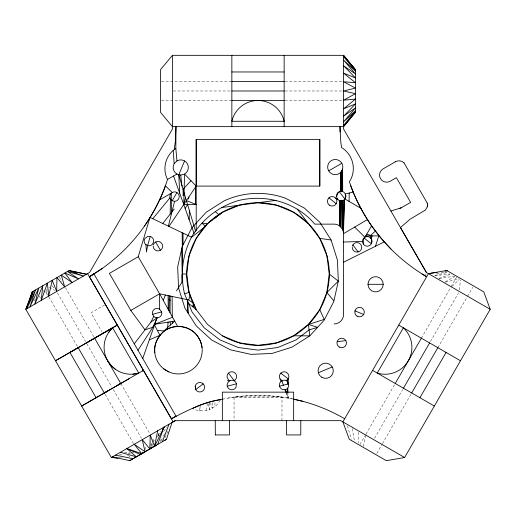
<?xml version="1.0" encoding="UTF-8"?>
<svg xmlns="http://www.w3.org/2000/svg" width="516" height="516" viewBox="0 0 516 516"><rect width="100%" height="100%" fill="white"/><g stroke="black" fill="none" stroke-linecap="round" stroke-linejoin="round"><path stroke-width="0.39" stroke-dasharray="2.58 1.94" d="M209.361 402.815L209.341 409.62C204.336 411.4 198.725 411.226 193.835 409.143M208.309 403.873L209.341 409.62L214.895 406.582L214.953 402.17M200.073 405.957L199.956 410.762L199.215 407.098M212.457 402.822L212.237 408.311L210.547 403.306M459.466 289.94L460.42 279.995M206.284 410.478L207.419 403.377M363.187 446.45L365.586 435.827M160.437 441.632L161.585 437.033M165.017 437.652L168.377 430.415M161.089 440.98L163.153 436.613M163.495 435.885L164.527 433.704M359.975 444.528L365.586 434.814M365.986 434.117L395.23 383.465M421.378 338.18L450.623 287.522M451.023 286.832L456.628 277.118M374.552 438.29L402.673 389.58M430.396 341.566L458.518 292.862M376.841 453.345L382.053 444.321M382.453 443.625L410.897 394.359M437.845 347.687L467.09 297.029M467.49 296.339L472.695 287.315M220.326 400.306L217.268 404.473L214.895 406.582M151.581 446.295L152.878 444.308M157.619 437.013L159.341 434.362M150.788 445.166L152.207 443.231M152.684 442.58L154.587 440M157.909 435.472L160.753 431.595M163.746 431.363L166.61 427.48M451.906 286.328L459.414 279.511M104.696 304.917L90.971 312.838L102.071 332.046M445.237 281.813L454.731 276.621M438.961 278.343L450.758 274.177M434.859 275.473L447.753 272.313M445.398 282.181L459.053 278.834M222.344 399.294C245.726 394.192 270.274 394.185 293.656 399.281M439.039 278.614L454.538 276.125M119.486 454.583L123.459 454.054M128.226 453.416L130.613 453.1M131.406 452.996L133.792 452.674M434.936 275.744L449.875 273.938M436.613 273.416L446.895 272.216M281.304 397.236L281.949 397.23L234 397.243M284.948 81.476L342.637 81.476M161.347 81.554L231.852 81.554M173.234 90.984L231.084 90.984M284.916 90.984L342.766 90.984M161.347 100.407L231.852 100.407M284.948 100.491L342.637 100.491M424.81 274.048L426.255 274.048M118.009 457.24L122.795 457.537M124.375 452.545L129.916 452.913M127.542 455.409L131.825 457.286M49.246 287.373L54.651 290.353M43.389 290.566L47.627 294.978M52.219 285.806L54.199 288.321M57.482 292.862L85.591 341.54M86.798 343.624L111.708 386.781M113.32 389.567L141.449 438.29M59.372 277.118L61.772 281.278M65.377 287.522L94.202 337.477M120.815 383.472L150.008 434.085M152.807 438.942L154.007 441.019M45.705 291.482L48.51 296.339M48.91 297.029L77.336 346.288M105.141 394.353L133.528 443.586M39.39 295.958L41.241 300.383M145.093 447.217L145.944 449.475M286.315 393.147L288.115 398.042L287.954 393.424M46.182 289.295L47.021 291.553M286.593 393.089L288.115 398.042L287.676 393.315M347.442 425.739L351.332 439.213M158.148 433.111L158.734 436.201M352.196 428.609L354.428 440.877M150.962 443.567L151.22 446.65M34.546 299.403L34.643 300.957M358.336 432.311L358.517 443.089M281.949 420.669L282 396.901L234.051 396.901L234.051 420.669M227.898 398.055A172.357 172.357 0 0 1 292.804 398.945"/><path stroke-width="0.77" d="M196.061 204.465L183.754 204.523L184.554 174.073L180.748 175.092L176.943 174.073A7.605 7.605 0 0 1 174.163 163.682L176.943 160.902A7.605 7.605 0 0 1 187.334 163.682A7.605 7.605 0 0 1 184.554 174.073L196.196 186.095L319.804 186.095L319.804 139.372L196.196 139.372L196.196 186.095L168.951 226.434M319.804 186.095L319.804 139.372M342.379 200.705C336.148 202.549 334.052 191.849 340.683 191.423C346.178 190.585 347.926 199.473 342.379 200.705L342.295 228.885L343.25 231.174L343.572 233.638L343.572 314.45A9.507 9.507 0 0 1 334.065 323.964M345.765 197.118L345.772 195.145M288.25 382.64L288.263 378.892A4.754 4.754 0 0 0 284.148 371.759A4.754 4.754 0 0 0 280.027 378.892L281.097 381.421L280.027 382.64A4.754 4.754 0 0 0 282.916 389.606C292.075 391.38 289.237 375.693 281.097 381.421M170.003 321.849L170.577 325.074M170.054 312.683L170.145 296.029M363.309 243.978L363.341 238.76L364.902 237.257L371.604 225.873C362.374 212.205 354.537 197.486 349.429 181.767L351.08 178.794A24.645 24.645 0 0 0 343.166 148.595L341.56 147.608L340.76 141.719L340.005 126.639L340.005 132.006M342.43 191.52L342.598 169.048A7.605 7.605 0 0 0 334.587 159.502A7.605 7.605 0 0 0 328.357 170.293A7.605 7.605 0 0 0 340.631 172.46L342.598 169.048L342.688 191.655M169.248 295.842L168.977 310.742M195.454 204.22L195.648 186.908M170.203 214.082L170.415 198.989C167.958 194.984 172.995 190.062 176.949 192.494A4.754 4.754 0 0 1 174.576 201.363L168.358 226.15M340.218 200.743L339.851 226.092L342.295 228.885L342.076 200.743M340.354 191.462L340.631 172.46L340.683 191.423M345.288 198.492L345.359 193.971L353.305 192.029M341.276 200.853L340.786 226.911L340.715 200.808M341.457 191.397L341.837 170.886L342.005 191.475M349.068 201.414L349.222 193.023M189.172 219.693L189.353 210.534M154.813 352.757C152.904 338.593 165.623 329.569 174.711 321.113L154.813 324.216L137.972 350.229M112.424 456.892L129.755 460.646L145.028 451.732L142.248 439.677L149.859 448.946L150.24 435.059L154.574 446.224L164.082 427.067L162.359 429.718M343.488 232.394L344.514 199.473M344.314 199.627L343.25 231.174L343.217 200.356M370.991 238.444L371.12 235.883L370.869 238.276C373.236 240.733 371.784 245.235 368.527 246.003A4.773 4.773 0 0 1 363.915 244.765C362.38 243.223 362.038 240.533 363.341 238.76M183.515 190.836L183.219 195.712L183.064 189.301L190.959 180.69M427.512 205L427.267 206.845M181.935 186.037L181.967 185.592M176.943 160.902L175.846 148.421L175.995 126.639L175.298 141.732L174.24 149.64M167.571 327.957L168.1 322.145M188.901 196.893L188.637 198.976L188.611 197.331M297.339 209.174L319.752 238.386L326.873 255.581L329.305 274.035L326.88 292.495L319.752 309.69L308.426 324.461L293.656 335.793L276.46 342.914L258 345.346L239.547 342.921L222.351 335.793L207.58 324.461L196.248 309.697L189.127 292.501L186.695 274.041L189.12 255.588L196.248 238.392L207.574 223.621L222.344 212.289L239.547 205.162M154.574 446.224L157.69 430.763M182.245 246.396L177.672 266.946L178.575 287.98L184.889 308.065L196.183 325.828L211.695 340.063L230.355 349.796L250.905 354.369L271.938 353.466L292.024 347.152L309.787 335.858L324.022 320.346L333.755 301.679L338.328 281.13L337.425 260.103L331.111 240.017L319.817 222.254L304.305 208.019L285.638 198.286A80.644 80.644 0 0 0 223.976 200.924L206.213 212.224L191.978 227.73L182.245 246.396L182.535 269.481M183.754 204.523L185.496 197.499L178.781 174.834L184.554 160.902M150.272 236.431A4.767 4.767 0 0 1 153.516 242.339L152.239 244.449A4.767 4.767 0 0 1 147.608 245.584L145.499 244.3A4.767 4.767 0 0 1 144.867 238.534L147.808 236.373L150.272 236.431L147.608 245.584L146.454 251.989L145.918 244.636M142.739 358.491L157.051 317.869L154.671 317.23L152.459 314.347A4.754 4.754 0 0 1 159.431 309L161.643 311.883A4.754 4.754 0 0 1 157.051 317.869L152.859 327.241L144.996 329.834L130.793 310.432L109.398 273.377L138.224 256.742L150.001 217.41L191.623 237.231L205.439 226.408L202.027 223.112L207.574 223.621M190.198 295.094L188.695 299.97L193.661 303.447L194.113 306.569M371.268 238.798L372.178 235.883L366.715 234.174M375.5 246.248L378.744 235.883L365.709 235.883M175.846 148.421L173.234 150.401A24.258 24.258 0 0 0 166.513 177.323L167.481 179.426C162.43 196.054 154.258 211.605 144.544 225.976M30.051 298.732L32.269 291.837L69.202 270.513L86.501 274.248L68.957 270.655L83.418 276.028L67.473 271.513L78.509 278.859L64.848 273.029L72.117 282.555L61.262 275.099L64.668 286.857L56.953 277.582L56.676 291.469L52.226 280.317L48.685 296.081L47.395 283.103L41.241 300.383L42.789 285.761L34.843 304.072L38.732 288.109L29.934 306.91L35.488 289.979L26.851 308.691L33.282 291.25L25.8 309.297L111.372 457.505L117.777 458.208M30.051 299.087L32.514 291.695M164.991 440.219L166.429 439.387L172.073 422.456L175.188 420.675L340.812 420.669L404.628 457.511L490.2 309.297L483.789 291.869L446.74 270.481L428.441 273.641L342.869 421.856L349.28 439.277L386.336 460.672L404.628 457.511M427.274 206.845L425.423 210.044L409.975 219.274L400.474 227.569L426.384 272.454L490.2 309.297M32.269 291.837L25.8 309.297L89.616 272.454L172.428 129.013L172.428 55.328L343.572 55.328L355.46 69.763L355.46 112.204L343.572 126.639L172.428 126.639L160.541 112.359L160.541 69.602L172.428 55.328M157.644 444.457L164.082 427.067M162.411 441.702L168.99 424.236M193.661 303.447L192.474 306.569L194.951 306.569M163.237 300.351L165.41 295.023M352.402 246.074L352.886 244.932A4.754 4.754 0 0 1 360.645 244.313A4.754 4.754 0 0 1 358.575 251.821A4.754 4.754 0 0 1 352.228 247.306M134.263 343.811L150.994 322.023L153.691 316.476M336.419 196.332L338.567 192.152M174.576 201.363L172.196 200.724L176.949 192.494M395.23 383.465L421.378 338.18M403.46 388.219L429.609 342.934M411.697 392.973L437.845 347.687M419.934 397.726L446.076 352.441M185.16 208.458L187.572 204.523M176.414 290.856L182.845 280.93M149.859 448.946L150.724 447.617M151.343 448.191L152.297 446.895M233.909 380.763L234.232 380.634A4.754 4.754 0 0 0 235.625 373.623A4.754 4.754 0 0 0 228.491 373.152L227.737 374.139A4.521 4.521 0 0 0 227.285 377.744L228.491 379.879L229.801 380.763L227.369 380.763M286.212 380.763L288.263 378.892L280.788 373.152M162.759 223.486L174.24 208.974M343.572 126.639L355.46 112.178L343.572 125.42L355.46 110.708L343.572 121.86L355.46 107.896L343.572 116.197L355.46 103.929L343.572 108.811L355.46 99.078L343.572 100.214L355.46 93.68L343.572 90.984L355.46 88.094L343.572 81.754L355.46 82.708L343.572 73.156L355.46 77.884L343.572 65.771L355.46 73.949L343.572 60.108L355.46 71.182L343.572 56.541L355.46 69.763M152.749 218.713L169.983 197.841M108.702 332.336L112.623 327.783L138.765 373.074A26.851 26.851 0 0 1 112.611 327.77L86.398 342.934M370.688 235.419L375.5 230.968M107.676 360.826L111.237 365.651L115.778 369.566M219.326 214.604L213.837 218.823M214.669 218.184L222.344 212.289M221.57 212.889L219.061 214.824L215.359 211.708M203.188 383.865L195.712 389.606L195.235 385.994A4.754 4.754 0 0 1 202.208 383.111A4.754 4.754 0 0 1 203.188 390.586A4.754 4.754 0 0 1 195.712 389.606L195.209 386.194M210.283 221.545L212.482 219.861M150.994 322.023L157.051 317.869M102.058 268.572L89.332 276.718A174.092 174.092 0 0 0 165.442 185.87L172.196 192.494M173.124 421.849L117.274 325.099L55.502 360.736L78.722 347.371M343.572 233.638L367.553 219.5M142.364 370.998L143.416 370.391L81.657 406.047L106.754 391.573M129.026 378.738L116.693 385.839M175.995 416.083L171.435 418.734L89.416 276.673L93.989 274.048M328.666 170.886L341.837 163.275M130.793 310.432L159.612 293.798L188.437 299.912M395.424 161.772L383.072 168.9A7.134 7.134 0 0 0 380.46 178.639A7.134 7.134 0 0 0 390.199 181.251L396.385 177.685L410.646 202.388L401.396 207.722L390.922 211.025M78.168 347.7L104.303 392.973L120.77 383.465L94.628 338.193M111.372 457.505L172.073 422.456M172.441 422.256L175.182 420.675M141.029 454.041L139.926 454.68L144.048 452.306M153.994 446.579L156.406 445.179L129.755 460.646M142.339 453.287L166.429 439.387M108.463 390.599L104.342 392.966M119.712 384.104L120.815 383.472M159.644 199.827L171.235 193.248L171.422 212.54M167.481 179.426L176.943 174.073M171.357 418.786C187.592 410.22 204.452 401.745 222.867 399.178M343.572 262.225L384.375 241.81M149.305 339.863L159.902 335.29L154.432 324.809M399.584 208.483L401.396 207.722M395.424 161.772C398.146 160.173 401.829 160.65 404.034 162.901M318.327 372.726L332.265 366.953M154.813 324.216L172.583 317.263M293.656 335.793L309.787 335.858L308.426 324.461L324.183 319.423L319.752 309.69M308.426 324.461L317.624 327.318L309.078 329.911L296.029 339.915L277.685 347.52L258 350.106L238.315 347.52L219.971 339.915L204.213 327.828L192.126 312.077L184.528 293.733L189.127 292.501M152.459 314.347L161.643 311.883M227.259 386.245L236.444 383.788L235.973 387.393A4.754 4.754 0 0 1 228.491 388.38C224.537 384.762 229.717 378.015 234.232 380.898A4.754 4.754 0 0 1 236.444 383.788M279.556 386.245L288.741 383.781M132.857 374.184L138.752 373.087M428.441 273.641L437.129 272.364M445.024 271.21L447.398 270.861M221.487 207.542L276.054 200.356M337.129 341.734L345.836 340.586M343.572 242.036L362.516 241.391M231.852 71.969L284.148 71.969M231.852 81.476L284.148 81.476M231.852 90.984L284.148 90.984M231.852 100.491L284.148 100.491M186.695 274.041L181.935 274.048L182.058 282.142M367.985 284.297L383.201 284.297A7.605 7.605 0 0 1 371.791 290.882A7.605 7.605 0 0 1 371.791 277.711A7.605 7.605 0 0 1 383.201 284.297M215.237 420.669L215.34 434.93M215.237 434.936L229.459 434.93L229.459 420.669M157.328 330.35L164.385 331.001C174.872 323.151 191.404 325.97 198.234 337.251M193.887 305.008L194.332 305.066M258 202.736L276.453 205.162L293.649 212.282L308.426 223.621M319.752 238.386L331.111 240.017M115.507 455.112L133.076 458.724M293.656 399.281L302.879 401.338M140.313 454.461L126.813 448.591L136.359 456.828L120.415 452.28M126.813 448.591L141.765 453.616L134.257 444.289L145.028 451.732M185.508 197.834L186.405 200.595L196.203 204.523M354.956 310.858L363.664 314.463M280.027 378.892L282.091 380.763M337.787 199.473L335.632 198.034M422.011 274.048L426.668 276.711A175.311 175.311 0 0 1 350.712 185.799M398.733 325.106L460.485 360.761M372.584 370.391L434.343 406.047M361.013 208.374L344.901 198.983L339.328 191.765M163.559 368.708A23.768 23.768 0 0 0 201.93 353.789A23.768 23.768 0 0 0 169.829 328.015A23.768 23.768 0 0 0 163.559 368.708L168.867 371.926M363.915 238.011L371.423 243.778M329.305 274.035L338.328 281.13L326.88 292.495L333.717 300.718M172.196 200.724L170.415 198.989M328.911 197.834L336.213 203.794M188.475 303.26L196.248 309.697A71.311 71.311 0 0 1 245.616 203.82A71.311 71.311 0 0 1 328.228 286.425A71.311 71.311 0 0 1 222.344 335.8M354.705 227.079L364.902 237.257A4.773 4.773 0 0 1 369.675 237.257L370.869 238.276M390.954 249.028L380.782 237.87L371.604 225.873M352.357 66.332L355.46 69.789L343.572 55.328L343.572 129.013L426.384 272.454M168.977 299.235L170.119 300.583M404.028 162.901L427.274 203.156M228.491 373.152L234.232 380.634M352.886 244.932L358.175 251.943M155.658 241.998L160.392 250.208M138.224 256.742L159.612 293.798L177.736 326.583M93.86 273.822L176.104 416.277M87.559 273.641L117.274 325.099L69.924 352.434L96.073 397.713M198.344 337.451L200.595 341.56L202.072 347.584M192.584 408.472L192.591 408.485A93.48 93.48 0 0 1 220.713 399.661M283.4 385.213L281.768 380.634M285.032 389.651L286.058 392.45M194.087 233.464L173.563 175.982M195.629 231.452L186.405 200.595M285.509 389.554L286.38 392.386M427.267 203.156L427.519 205M184.528 293.733C179.897 274.196 182.593 253.685 192.126 236.012C202.665 218.926 219.081 206.329 238.315 200.576C265.572 193.848 296.642 202.259 314.754 224.131L334.065 224.131A9.507 9.507 0 0 1 337.703 224.853L339.851 226.092L339.463 200.518M180.748 175.092L181.838 185.173M287.244 388.58L287.606 392.521M173.234 150.401L174.163 163.682M178.781 174.834L179.703 193.178M187.45 300.776L187.901 312.799M287.625 384.085L287.509 379.879M287.76 388.032L287.928 392.65M187.818 301.673L188.108 313.128M181.755 248.589L182.142 272.467M182.2 276.066L182.296 281.775M182.18 232.735L182.309 246.267M172.131 296.455L172.299 316.753M172.344 321.487L172.357 323.371M168.1 295.597L168.21 309.348M371.655 239.553L371.668 243.197M342.727 200.563L342.85 229.994M159.612 293.798L159.644 309.161M196.209 230.697L196.196 139.372M183.032 233.142L183.051 244.848M300.783 420.669L300.783 434.93L286.522 434.93L286.522 420.669M293.656 420.669L293.656 392.147L222.344 392.147L222.344 420.669M284.148 55.328L284.148 126.639M231.852 55.328L231.852 126.639M293.585 399.107A172.357 172.357 0 0 1 344.662 418.753M153.362 244.823A4.754 4.754 0 0 1 160.411 242.139A4.754 4.754 0 0 1 161.173 249.647L160.166 250.37A4.754 4.754 0 0 1 153.162 246.048M403.383 327.789L377.235 373.074A26.838 26.838 0 0 0 403.383 327.789M284.148 121.273L231.852 121.273A26.838 26.838 0 0 1 284.148 121.273M329.672 205.342A4.754 4.754 0 0 0 336.922 201.434A4.754 4.754 0 0 0 329.918 197.112A4.754 4.754 0 0 0 329.672 205.342M357.169 316.205A4.754 4.754 0 0 0 364.302 312.09A4.754 4.754 0 0 0 357.169 307.968A4.754 4.754 0 0 0 357.169 316.205M321.874 377.344A7.605 7.605 0 0 0 333.284 370.759A7.605 7.605 0 0 0 321.874 364.167A7.605 7.605 0 0 0 321.874 377.344M339.341 347.081A4.754 4.754 0 0 0 346.475 342.966A4.754 4.754 0 0 0 339.341 338.851A4.754 4.754 0 0 0 339.341 347.081"/></g></svg>
